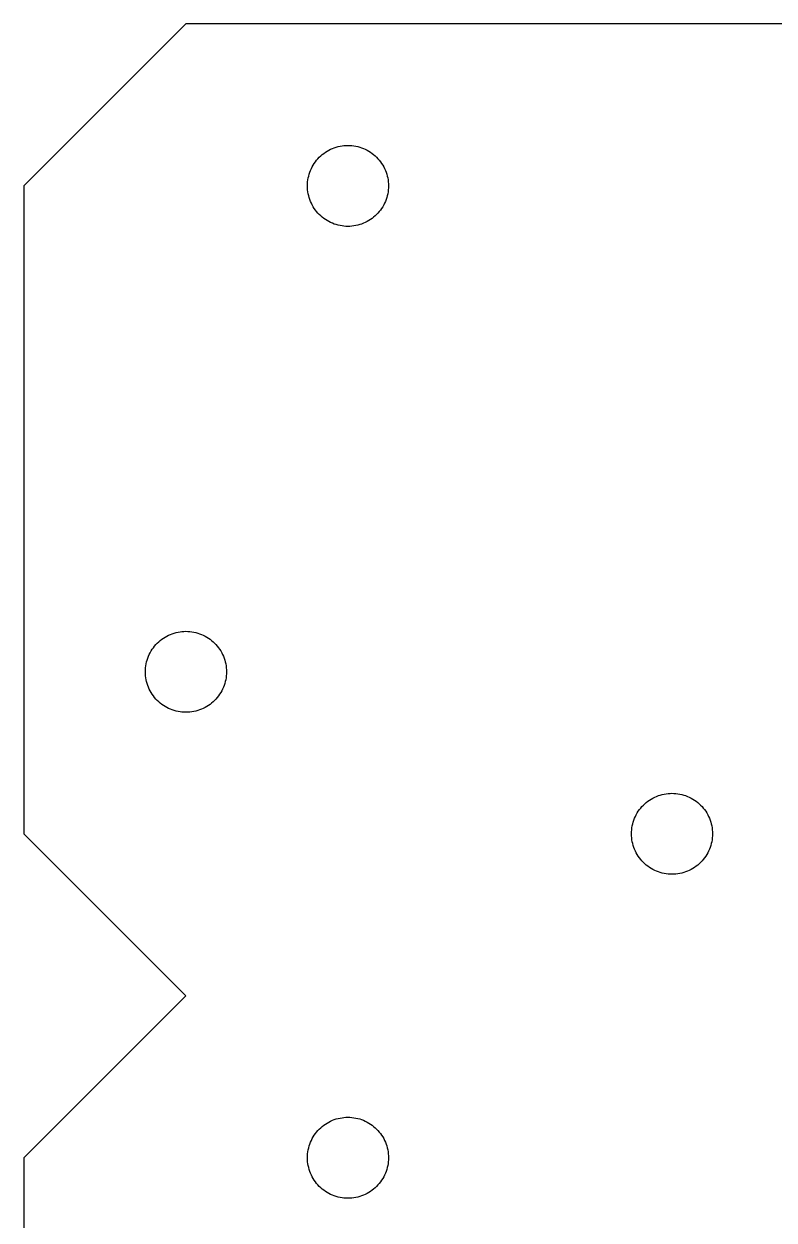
# Model space of a CAD drawing. Header units: metres. Extents: x -12 to 36, y -12 to 84.
# Drawn here: x -12 to 6.52, y 54.46 to 84 of the extents above; entities that cross this region are included whole.
import ezdxf

# ---------------------------------------------------------------- set-up
doc = ezdxf.new("R2010")
doc.units = ezdxf.units.M

msp = doc.modelspace()

# ---------------------------------------------------------------- linework, layer by layer
for p, q in [((-8, 84), (-12, 80)), ((8, 84), (-8, 84)), ((-4.38268, 80.9239), (-4.33688, 80.9415)), ((-4.33688, 80.9415), (-4.29028, 80.9569)), ((-4.29028, 80.9569), (-4.24297, 80.97)), ((-4.24297, 80.97), (-4.19508, 80.9808)), ((-4.19508, 80.9808), (-4.14673, 80.9892)), ((-4.14673, 80.9892), (-4.09801, 80.9952)), ((-4.09801, 80.9952), (-4.04906, 80.9988)), ((-4.04906, 80.9988), (-4, 81)), ((-4, 81), (-3.95093, 80.9988)), ((-3.95093, 80.9988), (-3.90198, 80.9952)), ((-3.90198, 80.9952), (-3.85326, 80.9892)), ((-3.85326, 80.9892), (-3.8049, 80.9808)), ((-3.8049, 80.9808), (-3.75702, 80.97)), ((-3.75702, 80.97), (-3.7097, 80.9569)), ((-3.7097, 80.9569), (-3.6631, 80.9415)), ((-3.6631, 80.9415), (-3.61731, 80.9239)), ((-4.77301, 80.6344), (-4.74094, 80.6716)), ((-4.74094, 80.6716), (-4.70709, 80.7071)), ((-4.70709, 80.7071), (-4.67155, 80.741)), ((-4.67155, 80.741), (-4.63438, 80.773)), ((-4.63438, 80.773), (-4.59569, 80.8032)), ((-4.59569, 80.8032), (-4.55556, 80.8315)), ((-4.55556, 80.8315), (-4.5141, 80.8577)), ((-4.5141, 80.8577), (-4.47139, 80.8819)), ((-4.47139, 80.8819), (-4.42755, 80.904)), ((-4.42755, 80.904), (-4.38268, 80.9239)), ((-3.61731, 80.9239), (-3.57243, 80.904)), ((-3.57243, 80.904), (-3.52859, 80.8819)), ((-3.52859, 80.8819), (-3.48589, 80.8577)), ((-3.48589, 80.8577), (-3.44443, 80.8315)), ((-3.44443, 80.8315), (-3.4043, 80.8032)), ((-3.4043, 80.8032), (-3.3656, 80.773)), ((-3.3656, 80.773), (-3.32843, 80.741)), ((-3.32843, 80.741), (-3.29289, 80.7071)), ((-3.29289, 80.7071), (-3.25905, 80.6716)), ((-3.25905, 80.6716), (-3.22697, 80.6344)), ((-4.94154, 80.3369), (-4.92387, 80.3827)), ((-4.92387, 80.3827), (-4.90398, 80.4276)), ((-4.90398, 80.4276), (-4.88191, 80.4714)), ((-4.88191, 80.4714), (-4.85773, 80.5141)), ((-4.85773, 80.5141), (-4.83147, 80.5556)), ((-4.83147, 80.5556), (-4.80321, 80.5957)), ((-4.80321, 80.5957), (-4.77301, 80.6344)), ((-3.22697, 80.6344), (-3.19678, 80.5957)), ((-3.19678, 80.5957), (-3.16852, 80.5556)), ((-3.16852, 80.5556), (-3.14226, 80.5141)), ((-3.14226, 80.5141), (-3.11807, 80.4714)), ((-3.11807, 80.4714), (-3.09601, 80.4276)), ((-3.09601, 80.4276), (-3.07611, 80.3827)), ((-3.07611, 80.3827), (-3.05844, 80.3369)), ((-4.99879, 80.0491), (-4.99518, 80.098)), ((-4.99518, 80.098), (-4.98917, 80.1467)), ((-4.98917, 80.1467), (-4.98077, 80.1951)), ((-4.98077, 80.1951), (-4.97002, 80.243)), ((-4.97002, 80.243), (-4.95694, 80.2903)), ((-4.95694, 80.2903), (-4.94154, 80.3369)), ((-3.05844, 80.3369), (-3.04305, 80.2903)), ((-3.04305, 80.2903), (-3.02997, 80.243)), ((-3.02997, 80.243), (-3.01921, 80.1951)), ((-3.01921, 80.1951), (-3.01082, 80.1467)), ((-3.01082, 80.1467), (-3.00481, 80.098)), ((-3.00481, 80.098), (-3.00119, 80.0491)), ((-12, 80), (-12, 64)), ((-5, 80), (-4.99879, 80.0491)), ((-4.99879, 79.9509), (-5, 80)), ((-4.99518, 79.902), (-4.99879, 79.9509)), ((-4.98917, 79.8533), (-4.99518, 79.902)), ((-4.98077, 79.8049), (-4.98917, 79.8533)), ((-4.97002, 79.757), (-4.98077, 79.8049)), ((-4.95694, 79.7097), (-4.97002, 79.757)), ((-3.02997, 79.757), (-3.04305, 79.7097)), ((-3.01921, 79.8049), (-3.02997, 79.757)), ((-3.01082, 79.8533), (-3.01921, 79.8049)), ((-3.00481, 79.902), (-3.01082, 79.8533)), ((-3.00119, 79.9509), (-3.00481, 79.902)), ((-3.00119, 80.0491), (-3, 80)), ((-3, 80), (-3.00119, 79.9509)), ((-4.94154, 79.6631), (-4.95694, 79.7097)), ((-4.92387, 79.6173), (-4.94154, 79.6631)), ((-4.90398, 79.5724), (-4.92387, 79.6173)), ((-4.88191, 79.5286), (-4.90398, 79.5724)), ((-4.85773, 79.4859), (-4.88191, 79.5286)), ((-4.83147, 79.4444), (-4.85773, 79.4859)), ((-3.14226, 79.4859), (-3.16852, 79.4444)), ((-3.11807, 79.5286), (-3.14226, 79.4859)), ((-3.09601, 79.5724), (-3.11807, 79.5286)), ((-3.07611, 79.6173), (-3.09601, 79.5724)), ((-3.05844, 79.6631), (-3.07611, 79.6173)), ((-3.04305, 79.7097), (-3.05844, 79.6631)), ((-4.80321, 79.4043), (-4.83147, 79.4444)), ((-4.77301, 79.3656), (-4.80321, 79.4043)), ((-4.74094, 79.3284), (-4.77301, 79.3656)), ((-4.70709, 79.2929), (-4.74094, 79.3284)), ((-4.67155, 79.259), (-4.70709, 79.2929)), ((-4.63438, 79.227), (-4.67155, 79.259)), ((-4.59569, 79.1968), (-4.63438, 79.227)), ((-4.55556, 79.1685), (-4.59569, 79.1968)), ((-4.5141, 79.1423), (-4.55556, 79.1685)), ((-3.44443, 79.1685), (-3.48589, 79.1423)), ((-3.4043, 79.1968), (-3.44443, 79.1685)), ((-3.3656, 79.227), (-3.4043, 79.1968)), ((-3.32843, 79.259), (-3.3656, 79.227)), ((-3.29289, 79.2929), (-3.32843, 79.259)), ((-3.25905, 79.3284), (-3.29289, 79.2929)), ((-3.22697, 79.3656), (-3.25905, 79.3284)), ((-3.19678, 79.4043), (-3.22697, 79.3656)), ((-3.16852, 79.4444), (-3.19678, 79.4043)), ((-4.47139, 79.1181), (-4.5141, 79.1423)), ((-4.42755, 79.096), (-4.47139, 79.1181)), ((-4.38268, 79.0761), (-4.42755, 79.096)), ((-4.33688, 79.0585), (-4.38268, 79.0761)), ((-4.29028, 79.0431), (-4.33688, 79.0585)), ((-4.24297, 79.03), (-4.29028, 79.0431)), ((-4.19508, 79.0192), (-4.24297, 79.03)), ((-4.14673, 79.0108), (-4.19508, 79.0192)), ((-4.09801, 79.0048), (-4.14673, 79.0108)), ((-4.04906, 79.0012), (-4.09801, 79.0048)), ((-4, 79), (-4.04906, 79.0012)), ((-3.95093, 79.0012), (-4, 79)), ((-3.90198, 79.0048), (-3.95093, 79.0012)), ((-3.85326, 79.0108), (-3.90198, 79.0048)), ((-3.8049, 79.0192), (-3.85326, 79.0108)), ((-3.75702, 79.03), (-3.8049, 79.0192)), ((-3.7097, 79.0431), (-3.75702, 79.03)), ((-3.6631, 79.0585), (-3.7097, 79.0431)), ((-3.61731, 79.0761), (-3.6631, 79.0585)), ((-3.57243, 79.096), (-3.61731, 79.0761)), ((-3.52859, 79.1181), (-3.57243, 79.096)), ((-3.48589, 79.1423), (-3.52859, 79.1181)), ((-8.59569, 68.8032), (-8.55556, 68.8315)), ((-8.55556, 68.8315), (-8.5141, 68.8577)), ((-8.5141, 68.8577), (-8.47139, 68.8819)), ((-8.47139, 68.8819), (-8.42755, 68.904)), ((-8.42755, 68.904), (-8.38268, 68.9239)), ((-8.38268, 68.9239), (-8.33688, 68.9415)), ((-8.33688, 68.9415), (-8.29028, 68.9569)), ((-8.29028, 68.9569), (-8.24297, 68.97)), ((-8.24297, 68.97), (-8.19508, 68.9808)), ((-8.19508, 68.9808), (-8.14673, 68.9892)), ((-8.14673, 68.9892), (-8.09801, 68.9952)), ((-8.09801, 68.9952), (-8.04906, 68.9988)), ((-8.04906, 68.9988), (-8, 69)), ((-8, 69), (-7.95093, 68.9988)), ((-7.95093, 68.9988), (-7.90198, 68.9952)), ((-7.90198, 68.9952), (-7.85326, 68.9892)), ((-7.85326, 68.9892), (-7.8049, 68.9808)), ((-7.8049, 68.9808), (-7.75702, 68.97)), ((-7.75702, 68.97), (-7.7097, 68.9569)), ((-7.7097, 68.9569), (-7.6631, 68.9415)), ((-7.6631, 68.9415), (-7.61731, 68.9239)), ((-7.61731, 68.9239), (-7.57243, 68.904)), ((-7.57243, 68.904), (-7.52859, 68.8819)), ((-7.52859, 68.8819), (-7.48589, 68.8577)), ((-7.48589, 68.8577), (-7.44443, 68.8315)), ((-7.44443, 68.8315), (-7.4043, 68.8032)), ((-8.85773, 68.5141), (-8.83147, 68.5556)), ((-8.83147, 68.5556), (-8.80321, 68.5957)), ((-8.80321, 68.5957), (-8.77301, 68.6344)), ((-8.77301, 68.6344), (-8.74094, 68.6716)), ((-8.74094, 68.6716), (-8.70709, 68.7071)), ((-8.70709, 68.7071), (-8.67155, 68.741)), ((-8.67155, 68.741), (-8.63438, 68.773)), ((-8.63438, 68.773), (-8.59569, 68.8032)), ((-7.4043, 68.8032), (-7.3656, 68.773)), ((-7.3656, 68.773), (-7.32843, 68.741)), ((-7.32843, 68.741), (-7.29289, 68.7071)), ((-7.29289, 68.7071), (-7.25905, 68.6716)), ((-7.25905, 68.6716), (-7.22697, 68.6344)), ((-7.22697, 68.6344), (-7.19678, 68.5957)), ((-7.19678, 68.5957), (-7.16852, 68.5556)), ((-7.16852, 68.5556), (-7.14226, 68.5141)), ((-8.98077, 68.1951), (-8.97002, 68.243)), ((-8.97002, 68.243), (-8.95694, 68.2903)), ((-8.95694, 68.2903), (-8.94154, 68.3369)), ((-8.94154, 68.3369), (-8.92387, 68.3827)), ((-8.92387, 68.3827), (-8.90398, 68.4276)), ((-8.90398, 68.4276), (-8.88191, 68.4714)), ((-8.88191, 68.4714), (-8.85773, 68.5141)), ((-7.14226, 68.5141), (-7.11807, 68.4714)), ((-7.11807, 68.4714), (-7.09601, 68.4276)), ((-7.09601, 68.4276), (-7.07611, 68.3827)), ((-7.07611, 68.3827), (-7.05844, 68.3369)), ((-7.05844, 68.3369), (-7.04305, 68.2903)), ((-7.04305, 68.2903), (-7.02997, 68.243)), ((-7.02997, 68.243), (-7.01921, 68.1951)), ((-9, 68), (-8.99879, 68.0491)), ((-8.99879, 67.9509), (-9, 68)), ((-8.99879, 68.0491), (-8.99518, 68.098)), ((-8.99518, 67.902), (-8.99879, 67.9509)), ((-8.99518, 68.098), (-8.98917, 68.1467)), ((-8.98917, 68.1467), (-8.98077, 68.1951)), ((-7.01921, 68.1951), (-7.01082, 68.1467)), ((-7.01082, 68.1467), (-7.00481, 68.098)), ((-7.00481, 68.098), (-7.00119, 68.0491)), ((-7.00119, 67.9509), (-7.00481, 67.902)), ((-7.00119, 68.0491), (-7, 68)), ((-7, 68), (-7.00119, 67.9509)), ((-8.98917, 67.8533), (-8.99518, 67.902)), ((-8.98077, 67.8049), (-8.98917, 67.8533)), ((-8.97002, 67.757), (-8.98077, 67.8049)), ((-8.95694, 67.7097), (-8.97002, 67.757)), ((-8.94154, 67.6631), (-8.95694, 67.7097)), ((-8.92387, 67.6173), (-8.94154, 67.6631)), ((-7.05844, 67.6631), (-7.07611, 67.6173)), ((-7.04305, 67.7097), (-7.05844, 67.6631)), ((-7.02997, 67.757), (-7.04305, 67.7097)), ((-7.01921, 67.8049), (-7.02997, 67.757)), ((-7.01082, 67.8533), (-7.01921, 67.8049)), ((-7.00481, 67.902), (-7.01082, 67.8533)), ((-8.90398, 67.5724), (-8.92387, 67.6173)), ((-8.88191, 67.5286), (-8.90398, 67.5724)), ((-8.85773, 67.4859), (-8.88191, 67.5286)), ((-8.83147, 67.4444), (-8.85773, 67.4859)), ((-8.80321, 67.4043), (-8.83147, 67.4444)), ((-8.77301, 67.3656), (-8.80321, 67.4043)), ((-8.74094, 67.3284), (-8.77301, 67.3656)), ((-7.22697, 67.3656), (-7.25905, 67.3284)), ((-7.19678, 67.4043), (-7.22697, 67.3656)), ((-7.16852, 67.4444), (-7.19678, 67.4043)), ((-7.14226, 67.4859), (-7.16852, 67.4444)), ((-7.11807, 67.5286), (-7.14226, 67.4859)), ((-7.09601, 67.5724), (-7.11807, 67.5286)), ((-7.07611, 67.6173), (-7.09601, 67.5724)), ((-8.70709, 67.2929), (-8.74094, 67.3284)), ((-8.67155, 67.259), (-8.70709, 67.2929)), ((-8.63438, 67.227), (-8.67155, 67.259)), ((-8.59569, 67.1968), (-8.63438, 67.227)), ((-8.55556, 67.1685), (-8.59569, 67.1968)), ((-8.5141, 67.1423), (-8.55556, 67.1685)), ((-8.47139, 67.1181), (-8.5141, 67.1423)), ((-8.42755, 67.096), (-8.47139, 67.1181)), ((-8.38268, 67.0761), (-8.42755, 67.096)), ((-8.33688, 67.0585), (-8.38268, 67.0761)), ((-8.29028, 67.0431), (-8.33688, 67.0585)), ((-7.6631, 67.0585), (-7.7097, 67.0431)), ((-7.61731, 67.0761), (-7.6631, 67.0585)), ((-7.57243, 67.096), (-7.61731, 67.0761)), ((-7.52859, 67.1181), (-7.57243, 67.096)), ((-7.48589, 67.1423), (-7.52859, 67.1181)), ((-7.44443, 67.1685), (-7.48589, 67.1423)), ((-7.4043, 67.1968), (-7.44443, 67.1685)), ((-7.3656, 67.227), (-7.4043, 67.1968)), ((-7.32843, 67.259), (-7.3656, 67.227)), ((-7.29289, 67.2929), (-7.32843, 67.259)), ((-7.25905, 67.3284), (-7.29289, 67.2929)), ((-8.24297, 67.03), (-8.29028, 67.0431)), ((-8.19508, 67.0192), (-8.24297, 67.03)), ((-8.14673, 67.0108), (-8.19508, 67.0192)), ((-8.09801, 67.0048), (-8.14673, 67.0108)), ((-8.04906, 67.0012), (-8.09801, 67.0048)), ((-8, 67), (-8.04906, 67.0012)), ((-7.95093, 67.0012), (-8, 67)), ((-7.90198, 67.0048), (-7.95093, 67.0012)), ((-7.85326, 67.0108), (-7.90198, 67.0048)), ((-7.8049, 67.0192), (-7.85326, 67.0108)), ((-7.75702, 67.03), (-7.8049, 67.0192)), ((-7.7097, 67.0431), (-7.75702, 67.03)), ((3.8049, 64.9808), (3.85326, 64.9892)), ((3.85326, 64.9892), (3.90198, 64.9952)), ((3.90198, 64.9952), (3.95093, 64.9988)), ((3.95093, 64.9988), (4, 65)), ((4, 65), (4.04906, 64.9988)), ((4.04906, 64.9988), (4.09801, 64.9952)), ((4.09801, 64.9952), (4.14673, 64.9892)), ((4.14673, 64.9892), (4.19508, 64.9808)), ((3.25905, 64.6716), (3.29289, 64.7071)), ((3.29289, 64.7071), (3.32843, 64.741)), ((3.32843, 64.741), (3.3656, 64.773)), ((3.3656, 64.773), (3.4043, 64.8032)), ((3.4043, 64.8032), (3.44443, 64.8315)), ((3.44443, 64.8315), (3.48589, 64.8577)), ((3.48589, 64.8577), (3.52859, 64.8819)), ((3.52859, 64.8819), (3.57243, 64.904)), ((3.57243, 64.904), (3.61731, 64.9239)), ((3.61731, 64.9239), (3.6631, 64.9415)), ((3.6631, 64.9415), (3.7097, 64.9569)), ((3.7097, 64.9569), (3.75702, 64.97)), ((3.75702, 64.97), (3.8049, 64.9808)), ((4.19508, 64.9808), (4.24297, 64.97)), ((4.24297, 64.97), (4.29028, 64.9569)), ((4.29028, 64.9569), (4.33688, 64.9415)), ((4.33688, 64.9415), (4.38268, 64.9239)), ((4.38268, 64.9239), (4.42755, 64.904)), ((4.42755, 64.904), (4.47139, 64.8819)), ((4.47139, 64.8819), (4.5141, 64.8577)), ((4.5141, 64.8577), (4.55556, 64.8315)), ((4.55556, 64.8315), (4.59569, 64.8032)), ((4.59569, 64.8032), (4.63438, 64.773)), ((4.63438, 64.773), (4.67155, 64.741)), ((4.67155, 64.741), (4.70709, 64.7071)), ((4.70709, 64.7071), (4.74094, 64.6716)), ((3.07611, 64.3827), (3.09601, 64.4276)), ((3.09601, 64.4276), (3.11807, 64.4714)), ((3.11807, 64.4714), (3.14226, 64.5141)), ((3.14226, 64.5141), (3.16852, 64.5556)), ((3.16852, 64.5556), (3.19678, 64.5957)), ((3.19678, 64.5957), (3.22697, 64.6344)), ((3.22697, 64.6344), (3.25905, 64.6716)), ((4.74094, 64.6716), (4.77301, 64.6344)), ((4.77301, 64.6344), (4.80321, 64.5957)), ((4.80321, 64.5957), (4.83147, 64.5556)), ((4.83147, 64.5556), (4.85773, 64.5141)), ((4.85773, 64.5141), (4.88191, 64.4714)), ((4.88191, 64.4714), (4.90398, 64.4276)), ((4.90398, 64.4276), (4.92387, 64.3827)), ((3.00481, 64.098), (3.01082, 64.1467)), ((3.01082, 64.1467), (3.01921, 64.1951)), ((3.01921, 64.1951), (3.02997, 64.243)), ((3.02997, 64.243), (3.04305, 64.2903)), ((3.04305, 64.2903), (3.05844, 64.3369)), ((3.05844, 64.3369), (3.07611, 64.3827)), ((4.92387, 64.3827), (4.94154, 64.3369)), ((4.94154, 64.3369), (4.95694, 64.2903)), ((4.95694, 64.2903), (4.97002, 64.243)), ((4.97002, 64.243), (4.98077, 64.1951)), ((4.98077, 64.1951), (4.98917, 64.1467)), ((4.98917, 64.1467), (4.99518, 64.098)), ((-12, 64), (-8, 60)), ((3, 64), (3.00119, 64.0491)), ((3.00119, 63.9509), (3, 64)), ((3.00119, 64.0491), (3.00481, 64.098)), ((3.00481, 63.902), (3.00119, 63.9509)), ((3.01082, 63.8533), (3.00481, 63.902)), ((3.01921, 63.8049), (3.01082, 63.8533)), ((4.98917, 63.8533), (4.98077, 63.8049)), ((4.99518, 63.902), (4.98917, 63.8533)), ((4.99518, 64.098), (4.99879, 64.0491)), ((4.99879, 63.9509), (4.99518, 63.902)), ((4.99879, 64.0491), (5, 64)), ((5, 64), (4.99879, 63.9509)), ((3.02997, 63.757), (3.01921, 63.8049)), ((3.04305, 63.7097), (3.02997, 63.757)), ((3.05844, 63.6631), (3.04305, 63.7097)), ((3.07611, 63.6173), (3.05844, 63.6631)), ((3.09601, 63.5724), (3.07611, 63.6173)), ((3.11807, 63.5286), (3.09601, 63.5724)), ((3.14226, 63.4859), (3.11807, 63.5286)), ((4.88191, 63.5286), (4.85773, 63.4859)), ((4.90398, 63.5724), (4.88191, 63.5286)), ((4.92387, 63.6173), (4.90398, 63.5724)), ((4.94154, 63.6631), (4.92387, 63.6173)), ((4.95694, 63.7097), (4.94154, 63.6631)), ((4.97002, 63.757), (4.95694, 63.7097)), ((4.98077, 63.8049), (4.97002, 63.757)), ((3.16852, 63.4444), (3.14226, 63.4859)), ((3.19678, 63.4043), (3.16852, 63.4444)), ((3.22697, 63.3656), (3.19678, 63.4043)), ((3.25905, 63.3284), (3.22697, 63.3656)), ((3.29289, 63.2929), (3.25905, 63.3284)), ((3.32843, 63.259), (3.29289, 63.2929)), ((3.3656, 63.227), (3.32843, 63.259)), ((3.4043, 63.1968), (3.3656, 63.227)), ((4.63438, 63.227), (4.59569, 63.1968)), ((4.67155, 63.259), (4.63438, 63.227)), ((4.70709, 63.2929), (4.67155, 63.259)), ((4.74094, 63.3284), (4.70709, 63.2929)), ((4.77301, 63.3656), (4.74094, 63.3284)), ((4.80321, 63.4043), (4.77301, 63.3656)), ((4.83147, 63.4444), (4.80321, 63.4043)), ((4.85773, 63.4859), (4.83147, 63.4444)), ((3.44443, 63.1685), (3.4043, 63.1968)), ((3.48589, 63.1423), (3.44443, 63.1685)), ((3.52859, 63.1181), (3.48589, 63.1423)), ((3.57243, 63.096), (3.52859, 63.1181)), ((3.61731, 63.0761), (3.57243, 63.096)), ((3.6631, 63.0585), (3.61731, 63.0761)), ((3.7097, 63.0431), (3.6631, 63.0585)), ((3.75702, 63.03), (3.7097, 63.0431)), ((3.8049, 63.0192), (3.75702, 63.03)), ((3.85326, 63.0108), (3.8049, 63.0192)), ((3.90198, 63.0048), (3.85326, 63.0108)), ((3.95093, 63.0012), (3.90198, 63.0048)), ((4, 63), (3.95093, 63.0012)), ((4.04906, 63.0012), (4, 63)), ((4.09801, 63.0048), (4.04906, 63.0012)), ((4.14673, 63.0108), (4.09801, 63.0048)), ((4.19508, 63.0192), (4.14673, 63.0108)), ((4.24297, 63.03), (4.19508, 63.0192)), ((4.29028, 63.0431), (4.24297, 63.03)), ((4.33688, 63.0585), (4.29028, 63.0431)), ((4.38268, 63.0761), (4.33688, 63.0585)), ((4.42755, 63.096), (4.38268, 63.0761)), ((4.47139, 63.1181), (4.42755, 63.096)), ((4.5141, 63.1423), (4.47139, 63.1181)), ((4.55556, 63.1685), (4.5141, 63.1423)), ((4.59569, 63.1968), (4.55556, 63.1685)), ((-8, 60), (-12, 56)), ((-4.70709, 56.7071), (-4.67155, 56.741)), ((-4.67155, 56.741), (-4.63438, 56.773)), ((-4.63438, 56.773), (-4.59569, 56.8032)), ((-4.59569, 56.8032), (-4.55556, 56.8315)), ((-4.55556, 56.8315), (-4.5141, 56.8577)), ((-4.5141, 56.8577), (-4.47139, 56.8819)), ((-4.47139, 56.8819), (-4.42755, 56.904)), ((-4.42755, 56.904), (-4.38268, 56.9239)), ((-4.38268, 56.9239), (-4.33688, 56.9415)), ((-4.33688, 56.9415), (-4.29028, 56.9569)), ((-4.29028, 56.9569), (-4.24297, 56.97)), ((-4.24297, 56.97), (-4.19508, 56.9808)), ((-4.19508, 56.9808), (-4.14673, 56.9892)), ((-4.14673, 56.9892), (-4.09801, 56.9952)), ((-4.09801, 56.9952), (-4.04906, 56.9988)), ((-4.04906, 56.9988), (-4, 57)), ((-4, 57), (-3.95093, 56.9988)), ((-3.95093, 56.9988), (-3.90198, 56.9952)), ((-3.90198, 56.9952), (-3.85326, 56.9892)), ((-3.85326, 56.9892), (-3.8049, 56.9808)), ((-3.8049, 56.9808), (-3.75702, 56.97)), ((-3.75702, 56.97), (-3.7097, 56.9569)), ((-3.7097, 56.9569), (-3.6631, 56.9415)), ((-3.6631, 56.9415), (-3.61731, 56.9239)), ((-3.61731, 56.9239), (-3.57243, 56.904)), ((-3.57243, 56.904), (-3.52859, 56.8819)), ((-3.52859, 56.8819), (-3.48589, 56.8577)), ((-3.48589, 56.8577), (-3.44443, 56.8315)), ((-3.44443, 56.8315), (-3.4043, 56.8032)), ((-3.4043, 56.8032), (-3.3656, 56.773)), ((-3.3656, 56.773), (-3.32843, 56.741)), ((-3.32843, 56.741), (-3.29289, 56.7071)), ((-4.92387, 56.3827), (-4.90398, 56.4276)), ((-4.90398, 56.4276), (-4.88191, 56.4714)), ((-4.88191, 56.4714), (-4.85773, 56.5141)), ((-4.85773, 56.5141), (-4.83147, 56.5556)), ((-4.83147, 56.5556), (-4.80321, 56.5957)), ((-4.80321, 56.5957), (-4.77301, 56.6344)), ((-4.77301, 56.6344), (-4.74094, 56.6716)), ((-4.74094, 56.6716), (-4.70709, 56.7071)), ((-3.29289, 56.7071), (-3.25905, 56.6716)), ((-3.25905, 56.6716), (-3.22697, 56.6344)), ((-3.22697, 56.6344), (-3.19678, 56.5957)), ((-3.19678, 56.5957), (-3.16852, 56.5556)), ((-3.16852, 56.5556), (-3.14226, 56.5141)), ((-3.14226, 56.5141), (-3.11807, 56.4714)), ((-3.11807, 56.4714), (-3.09601, 56.4276)), ((-3.09601, 56.4276), (-3.07611, 56.3827)), ((-4.99518, 56.098), (-4.98917, 56.1467)), ((-4.98917, 56.1467), (-4.98077, 56.1951)), ((-4.98077, 56.1951), (-4.97002, 56.243)), ((-4.97002, 56.243), (-4.95694, 56.2903)), ((-4.95694, 56.2903), (-4.94154, 56.3369)), ((-4.94154, 56.3369), (-4.92387, 56.3827)), ((-3.07611, 56.3827), (-3.05844, 56.3369)), ((-3.05844, 56.3369), (-3.04305, 56.2903)), ((-3.04305, 56.2903), (-3.02997, 56.243)), ((-3.02997, 56.243), (-3.01921, 56.1951)), ((-3.01921, 56.1951), (-3.01082, 56.1467)), ((-3.01082, 56.1467), (-3.00481, 56.098)), ((-12, 56), (-12, 40)), ((-5, 56), (-4.99879, 56.0491)), ((-4.99879, 55.9509), (-5, 56)), ((-4.99879, 56.0491), (-4.99518, 56.098)), ((-4.99518, 55.902), (-4.99879, 55.9509)), ((-4.98917, 55.8533), (-4.99518, 55.902)), ((-4.98077, 55.8049), (-4.98917, 55.8533)), ((-3.01082, 55.8533), (-3.01921, 55.8049)), ((-3.00481, 55.902), (-3.01082, 55.8533)), ((-3.00481, 56.098), (-3.00119, 56.0491)), ((-3.00119, 55.9509), (-3.00481, 55.902)), ((-3.00119, 56.0491), (-3, 56)), ((-3, 56), (-3.00119, 55.9509)), ((-4.97002, 55.757), (-4.98077, 55.8049)), ((-4.95694, 55.7097), (-4.97002, 55.757)), ((-4.94154, 55.6631), (-4.95694, 55.7097)), ((-4.92387, 55.6173), (-4.94154, 55.6631)), ((-4.90398, 55.5724), (-4.92387, 55.6173)), ((-4.88191, 55.5286), (-4.90398, 55.5724)), ((-3.09601, 55.5724), (-3.11807, 55.5286)), ((-3.07611, 55.6173), (-3.09601, 55.5724)), ((-3.05844, 55.6631), (-3.07611, 55.6173)), ((-3.04305, 55.7097), (-3.05844, 55.6631)), ((-3.02997, 55.757), (-3.04305, 55.7097)), ((-3.01921, 55.8049), (-3.02997, 55.757)), ((-4.85773, 55.4859), (-4.88191, 55.5286)), ((-4.83147, 55.4444), (-4.85773, 55.4859)), ((-4.80321, 55.4043), (-4.83147, 55.4444)), ((-4.77301, 55.3656), (-4.80321, 55.4043)), ((-4.74094, 55.3284), (-4.77301, 55.3656)), ((-4.70709, 55.2929), (-4.74094, 55.3284)), ((-4.67155, 55.259), (-4.70709, 55.2929)), ((-4.63438, 55.227), (-4.67155, 55.259)), ((-3.32843, 55.259), (-3.3656, 55.227)), ((-3.29289, 55.2929), (-3.32843, 55.259)), ((-3.25905, 55.3284), (-3.29289, 55.2929)), ((-3.22697, 55.3656), (-3.25905, 55.3284)), ((-3.19678, 55.4043), (-3.22697, 55.3656)), ((-3.16852, 55.4444), (-3.19678, 55.4043)), ((-3.14226, 55.4859), (-3.16852, 55.4444)), ((-3.11807, 55.5286), (-3.14226, 55.4859)), ((-4.59569, 55.1968), (-4.63438, 55.227)), ((-4.55556, 55.1685), (-4.59569, 55.1968)), ((-4.5141, 55.1423), (-4.55556, 55.1685)), ((-4.47139, 55.1181), (-4.5141, 55.1423)), ((-4.42755, 55.096), (-4.47139, 55.1181)), ((-4.38268, 55.0761), (-4.42755, 55.096)), ((-4.33688, 55.0585), (-4.38268, 55.0761)), ((-4.29028, 55.0431), (-4.33688, 55.0585)), ((-4.24297, 55.03), (-4.29028, 55.0431)), ((-4.19508, 55.0192), (-4.24297, 55.03)), ((-4.14673, 55.0108), (-4.19508, 55.0192)), ((-4.09801, 55.0048), (-4.14673, 55.0108)), ((-4.04906, 55.0012), (-4.09801, 55.0048)), ((-4, 55), (-4.04906, 55.0012)), ((-3.95093, 55.0012), (-4, 55)), ((-3.90198, 55.0048), (-3.95093, 55.0012)), ((-3.85326, 55.0108), (-3.90198, 55.0048)), ((-3.8049, 55.0192), (-3.85326, 55.0108)), ((-3.75702, 55.03), (-3.8049, 55.0192)), ((-3.7097, 55.0431), (-3.75702, 55.03)), ((-3.6631, 55.0585), (-3.7097, 55.0431)), ((-3.61731, 55.0761), (-3.6631, 55.0585)), ((-3.57243, 55.096), (-3.61731, 55.0761)), ((-3.52859, 55.1181), (-3.57243, 55.096)), ((-3.48589, 55.1423), (-3.52859, 55.1181)), ((-3.44443, 55.1685), (-3.48589, 55.1423)), ((-3.4043, 55.1968), (-3.44443, 55.1685)), ((-3.3656, 55.227), (-3.4043, 55.1968))]:
    msp.add_line(p, q)

doc.saveas('drawing.dxf')
